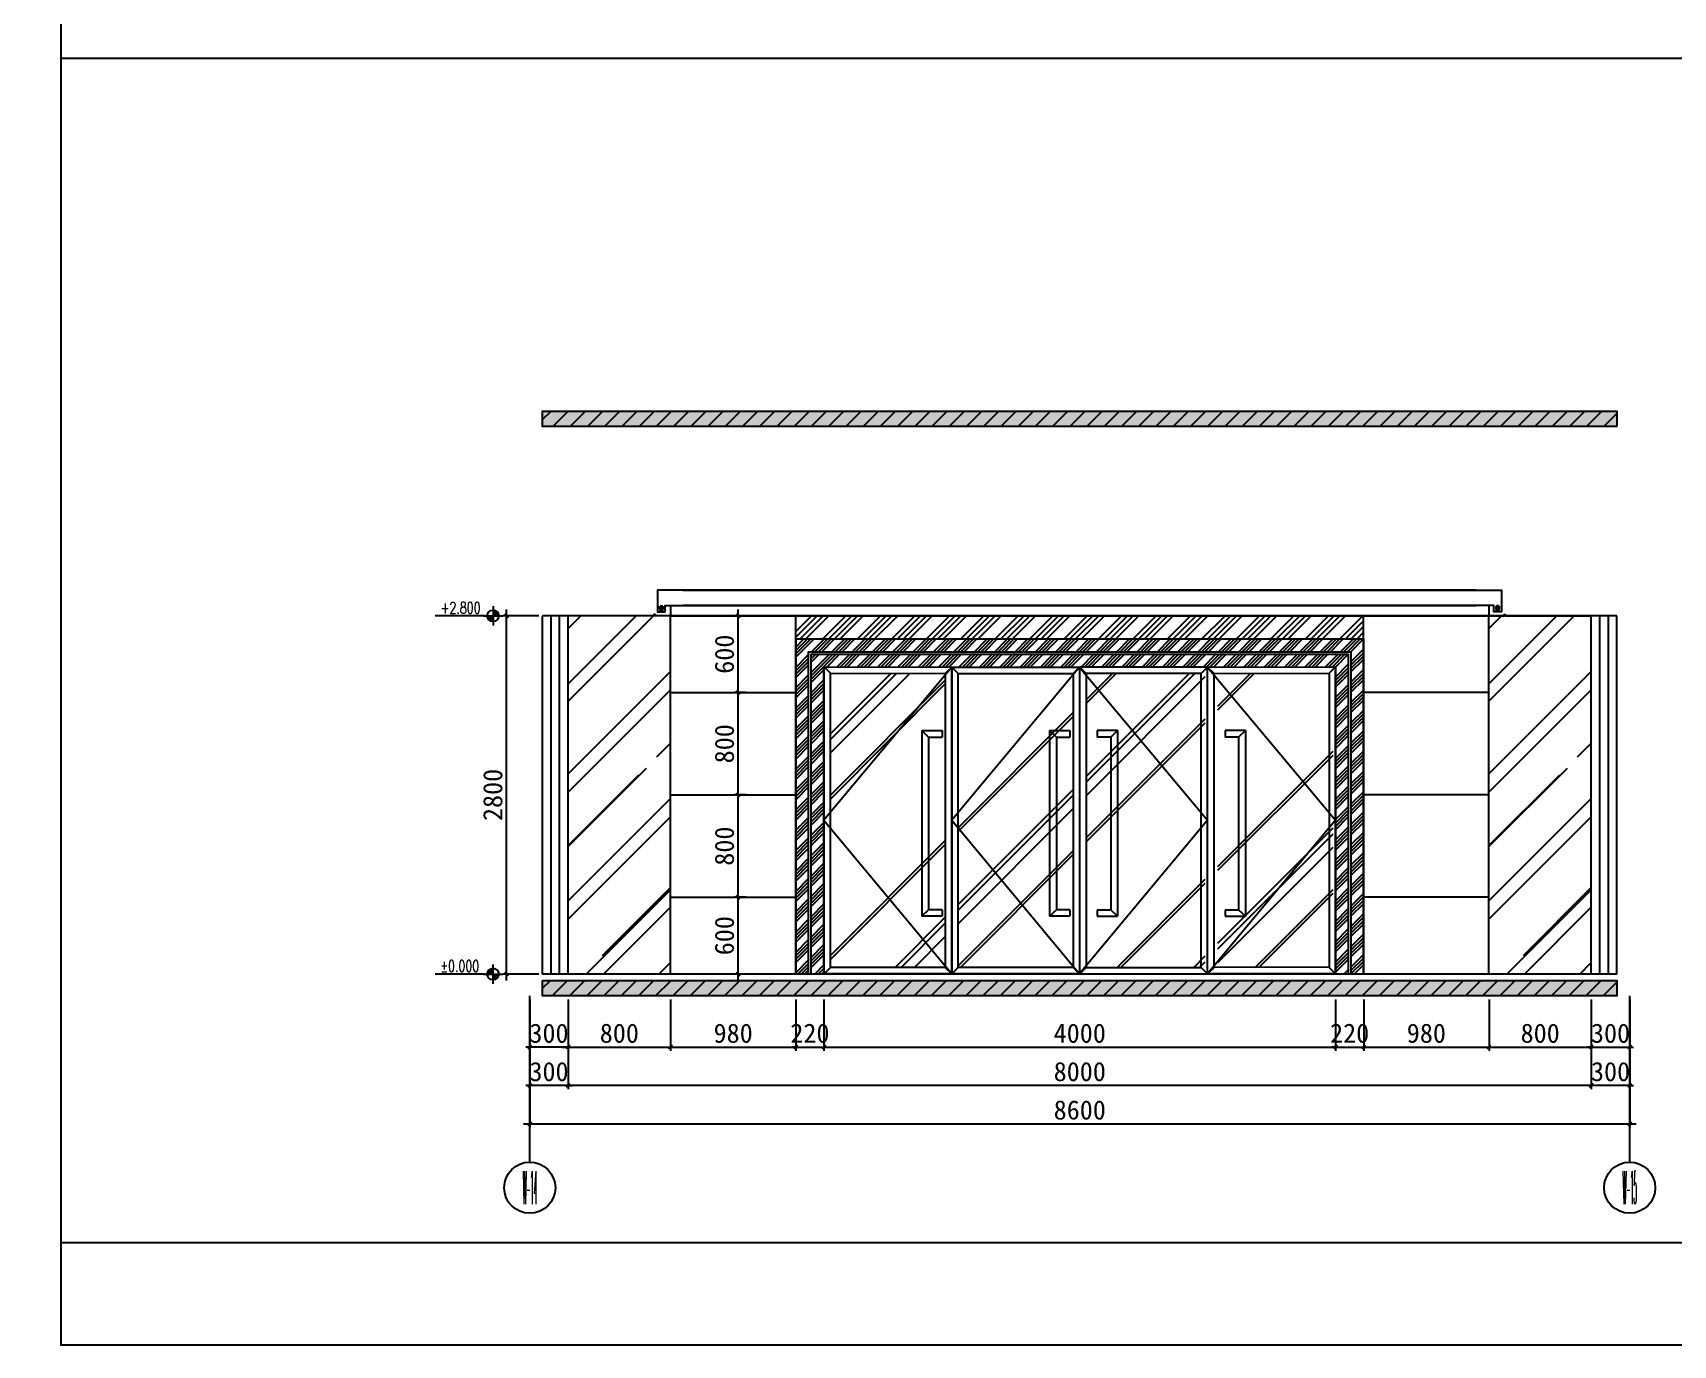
# Model space of a CAD drawing. Header units: millimetres. Extents: x 110215 to 630040, y -488650 to 141897.
# Drawn here: x 271463 to 284289, y 121786 to 132042 of the extents above; entities that cross this region are included whole.
import ezdxf
from ezdxf.enums import TextEntityAlignment as Align
from ezdxf.xclip import XClip

# ---------------------------------------------------------------- set-up
doc = ezdxf.new("R2010")
doc.units = ezdxf.units.MM
doc.header["$LTSCALE"] = 1000
doc.header["$XCLIPFRAME"] = 0
doc.layers.get('Defpoints').update_dxf_attribs({"color": 2})
for name, color, linetype in [('0-118标注', 2, 'Continuous'), ('0-140b立面看线', 3, 'Continuous'), ('0-140c立面材料填充', 250, 'Continuous'), ('0-140d立面材料分隔', 146, 'Continuous'), ('0-140立面图剖切线', 4, 'Continuous')]:
    doc.layers.add(name, color=color, linetype=linetype)
doc.styles.add('_TCH_AXIS', font='COMPLEX', dxfattribs={"bigfont": 'GBCBIG'})
doc.styles.add('COMPLEX', font='COMPLEX')
doc.styles.add('DIM_FONT', font='SIMPLEX', dxfattribs={"width": 0.7, "bigfont": 'GBCBIG'})
doc.styles.add('黑体', font='simhei.ttf')
doc.dimstyles.new('50', dxfattribs={"dimscale": 50, "dimtxt": 3, "dimasz": 0.6, "dimexe": 0.6, "dimexo": 0.6, "dimtad": 1, "dimdec": 0, "dimdsep": 46, "dimtxsty": '黑体', "dimblk1": 'ARCHTICK', "dimblk2": 'ARCHTICK', "dimsah": 1, "dimcen": 0, "dimdle": 1, "dimclrd": 251, "dimclre": 251, "dimclrt": 2, "dimadec": 0, "dimazin": 0, "dimtfac": 1, "dimtdec": 0, "dimtix": 1, "dimtmove": 2, "dimatfit": 3, "dimldrblk": 'DOT', "dimfxl": 0, "dimtolj": 1, "dimtzin": 0, "dimarcsym": 0})

# ---------------------------------------------------------------- blocks, each defined once
blk = doc.blocks.new('_ArchTick')
at = {"color": 0, "linetype": 'ByBlock', "const_width": 0.4}
blk.add_lwpolyline([(-0.5, -0.5), (0.5, 0.5)], dxfattribs=at)
blk = doc.blocks.new('*D1344')
at = {"color": 251, "lineweight": -2, "transparency": 16777216}
for p, q in [((401762, 134487), (401762, 134187)), ((407862, 134487), (407862, 134187)), ((401712, 134217), (407912, 134217))]:
    blk.add_line(p, q, dxfattribs=at)
at = {"layer": 'Defpoints', "color": 0, "transparency": 16777216}
for p in [(401762, 134517), (407862, 134517), (407862, 134217)]:
    blk.add_point(p, dxfattribs=at)
at = {"color": 251, "lineweight": -2, "transparency": 16777216, "xscale": 30, "yscale": 30, "zscale": 30, "rotation": 180}
blk.add_blockref('_ArchTick', (401762, 134217), dxfattribs=at)
at = {"color": 251, "lineweight": -2, "transparency": 16777216, "xscale": 30, "yscale": 30, "zscale": 30}
blk.add_blockref('_ArchTick', (407862, 134217), dxfattribs=at)
at = {"color": 2, "transparency": 16777216, "insert": (404812, 134324), "char_height": 150, "attachment_point": 5, "style": '黑体'}
blk.add_mtext('\\A1;6100', dxfattribs=at)
blk = doc.blocks.new('_DOT')
at = {"color": 0, "linetype": 'ByBlock'}
blk.add_line((-0.5, 0), (-1, 0), dxfattribs=at)
at = {"color": 0, "linetype": 'ByBlock', "const_width": 0.5}
blk.add_lwpolyline([(-0.25, 0, 1), (0.25, 0, 1)], format="xyb", close=True, dxfattribs=at)
blk = doc.blocks.new('*D1346')
at = {"color": 251, "lineweight": -2, "transparency": 16777216}
for p, q in [((383910, 134187), (383910, 133887)), ((416085, 134187), (416085, 133887)), ((416135, 133917), (383860, 133917))]:
    blk.add_line(p, q, dxfattribs=at)
at = {"layer": 'Defpoints', "color": 0, "transparency": 16777216}
for p in [(383910, 134217), (416085, 134217), (383910, 133917)]:
    blk.add_point(p, dxfattribs=at)
at = {"color": 251, "lineweight": -2, "transparency": 16777216, "xscale": 30, "yscale": 30, "zscale": 30, "rotation": 180}
blk.add_blockref('_ArchTick', (383910, 133917), dxfattribs=at)
at = {"color": 251, "lineweight": -2, "transparency": 16777216, "xscale": 30, "yscale": 30, "zscale": 30}
blk.add_blockref('_ArchTick', (416085, 133917), dxfattribs=at)
at = {"color": 2, "transparency": 16777216, "insert": (399998, 134023), "char_height": 150, "attachment_point": 5, "style": '黑体'}
blk.add_mtext('\\A1;32175', dxfattribs=at)
blk = doc.blocks.new('ADSFSEW')
at = {"color": 4}
for p, q in [((500520, 130071, 459), (500467, 130121, 459)), ((500467, 130121, 459), (500467, 128671, 679)), ((500467, 130121, 459), (500626, 130121, 459)), ((500520, 130071, 459), (500520, 128721, 679)), ((500520, 130071, 459), (500626, 130071, 459)), ((500626, 130121, 459), (500626, 130071, 459)), ((500520, 128721, 679), (500467, 128671, 679)), ((500626, 128671, 679), (500467, 128671, 679)), ((500626, 128721, 679), (500520, 128721, 679)), ((500626, 128721, 679), (500626, 128671, 679))]:
    blk.add_line(p, q, dxfattribs=at)
blk = doc.blocks.new('SDFSDFS')
at = {"layer": '0-140c立面材料填充'}
h = blk.add_hatch(dxfattribs=at)
h.set_pattern_fill('ANSI34', color=256, scale=150, style=0)
h.set_pattern_definition([(45, (212779.14, 84070.31), (-79.549513, 79.549513), []), (45, (212805.65, 84070.31), (-79.549513, 79.549513), []), (45, (212832.17, 84070.31), (-79.549513, 79.549513), []), (45, (212858.69, 84070.31), (-79.549513, 79.549513), [])])
h.paths.add_polyline_path([(503702, 128221), (503802, 128218), (503802, 130718), (499602, 130718), (499602, 128221), (499702, 128218), (499702, 130618), (503702, 130618)])
h.paths.add_polyline_path([(503822, 128218), (503922, 128221), (503922, 130838), (499482, 130838), (499482, 128218), (499582, 128218), (499582, 130738), (503822, 130738)])
h = blk.add_hatch(dxfattribs=at)
h.set_pattern_fill('MR镜面,_O', color=256, scale=30)
h.set_pattern_definition([(45, (-75957.4, -67817.3), (-1166.726, 1166.726), []), (45, (-75927.4, -67817.3), (-1166.726, 1166.726), []), (45, (-75357.4, -67817.3), (-1166.726, 1166.726), []), (45, (-75312.4, -67817.3), (-1166.726, 1166.726), []), (45, (-75207.4, -67817.3), (-1166.726, 1166.726), []), (45, (-74877.4, -67817.3), (-1166.726, 1166.726), []), (45, (-74847.4, -67817.3), (-1166.726, 1166.726), [])])
h.paths.add_polyline_path([(500751, 128271), (501651, 128271), (501651, 130568), (500751, 130568)])
h.paths.add_polyline_path([(500651, 130568), (499752, 130569), (499752, 128271), (500651, 128271)])
h.paths.add_polyline_path([(502682, 130568), (501751, 130568), (501751, 128271), (502682, 128271)])
h.paths.add_polyline_path([(503682, 130568), (502782, 130568), (502782, 128271), (503683, 128271)])
at = {"layer": '0-140d立面材料分隔'}
for p, q in [((499482, 130838), (503922, 130838)), ((499482, 130838), (499482, 128218)), ((503922, 128221), (503922, 130838)), ((499752, 130569), (499703, 130619)), ((500651, 130568), (500701, 130618)), ((500751, 130568), (500702, 130618)), ((501651, 130568), (501701, 130618)), ((501751, 130568), (501702, 130618)), ((502652, 130568), (502701, 130618)), ((502752, 130568), (502702, 130618)), ((503652, 130570), (503701, 130620)), ((499752, 128271), (499703, 128221)), ((500651, 128271), (500701, 128221)), ((500751, 128271), (500702, 128221)), ((501651, 128271), (501701, 128221)), ((501751, 128271), (501702, 128221)), ((502652, 128271), (502701, 128221)), ((502752, 128271), (502702, 128221)), ((503652, 128271), (503701, 128221))]:
    blk.add_line(p, q, dxfattribs=at)
for points in [[(499582, 128221), (499582, 130738), (503822, 130738), (503822, 128221)], [(499602, 128221), (499602, 130718), (503802, 130718), (503802, 128221)], [(499702, 128221), (499702, 130618), (503702, 130620), (503702, 128221)], [(500701, 130618), (499702, 129420), (500701, 128221)], [(501701, 130618), (500701, 129420), (501701, 128221)], [(501701, 130618), (502702, 129420), (501701, 128221)], [(502702, 130618), (503702, 129421), (502702, 128221)]]:
    blk.add_lwpolyline(points, dxfattribs=at)
for points in [[(500701, 128221), (499702, 128221), (499702, 130619), (500701, 130618)], [(499702, 130618), (499702, 130619), (499702, 128221), (499702, 128221)], [(500651, 128271), (499752, 128271), (499752, 130569), (500651, 130568)], [(501701, 128221), (500701, 128221), (500701, 130618), (501701, 130618)], [(501651, 128271), (500751, 128271), (500751, 130568), (501651, 130568)], [(501701, 128221), (502702, 128221), (502702, 130618), (501701, 130618)], [(501751, 128271), (502652, 128271), (502652, 130568), (501751, 130568)], [(503702, 128222), (502702, 128221), (502702, 130618), (503702, 130619)], [(503652, 128272), (502752, 128271), (502752, 130568), (503652, 130569)], [(503702, 128221), (503702, 128222), (503702, 130619), (503702, 130618)]]:
    blk.add_lwpolyline(points, close=True, dxfattribs=at)
for p in [(0, 0), (999, 0)]:
    blk.add_blockref('ADSFSEW', p, dxfattribs=at)
at = {"layer": '0-140d立面材料分隔', "xscale": -1}
for p in [(1002464, 0), (1003464, 0)]:
    blk.add_blockref('ADSFSEW', p, dxfattribs=at)
blk = doc.blocks.new('*D304')
at = {"color": 251, "lineweight": -2, "transparency": 16777216}
for p, q in [((275649, 124486), (275649, 124086)), ((276449, 124486), (276449, 124086)), ((275599, 124116), (276499, 124116))]:
    blk.add_line(p, q, dxfattribs=at)
at = {"layer": 'Defpoints', "color": 0, "transparency": 16777216}
for p in [(275649, 124516), (276449, 124516), (276449, 124116)]:
    blk.add_point(p, dxfattribs=at)
at = {"color": 251, "lineweight": -2, "transparency": 16777216, "xscale": 30, "yscale": 30, "zscale": 30, "rotation": 180}
blk.add_blockref('_ArchTick', (275649, 124116), dxfattribs=at)
at = {"color": 251, "lineweight": -2, "transparency": 16777216, "xscale": 30, "yscale": 30, "zscale": 30}
blk.add_blockref('_ArchTick', (276449, 124116), dxfattribs=at)
at = {"color": 2, "transparency": 16777216, "insert": (276049, 124223), "char_height": 150, "attachment_point": 5, "style": '黑体'}
blk.add_mtext('\\A1;800', dxfattribs=at)
blk = doc.blocks.new('*D305')
at = {"color": 251, "lineweight": -2, "transparency": 16777216}
for p, q in [((276449, 124486), (276449, 124086)), ((277429, 124486), (277429, 124086)), ((276399, 124116), (277479, 124116))]:
    blk.add_line(p, q, dxfattribs=at)
at = {"layer": 'Defpoints', "color": 0, "transparency": 16777216}
for p in [(276449, 124516), (277429, 124516), (277429, 124116)]:
    blk.add_point(p, dxfattribs=at)
at = {"color": 251, "lineweight": -2, "transparency": 16777216, "xscale": 30, "yscale": 30, "zscale": 30, "rotation": 180}
blk.add_blockref('_ArchTick', (276449, 124116), dxfattribs=at)
at = {"color": 251, "lineweight": -2, "transparency": 16777216, "xscale": 30, "yscale": 30, "zscale": 30}
blk.add_blockref('_ArchTick', (277429, 124116), dxfattribs=at)
at = {"color": 2, "transparency": 16777216, "insert": (276939, 124223), "char_height": 150, "attachment_point": 5, "style": '黑体'}
blk.add_mtext('\\A1;980', dxfattribs=at)
blk = doc.blocks.new('*D306')
at = {"color": 251, "lineweight": -2, "transparency": 16777216}
for p, q in [((277429, 124486), (277429, 124086)), ((277649, 124486), (277649, 124086)), ((277429, 124116), (277399, 124116)), ((277429, 124116), (277649, 124116)), ((277649, 124116), (277679, 124116))]:
    blk.add_line(p, q, dxfattribs=at)
at = {"layer": 'Defpoints', "color": 0, "transparency": 16777216}
for p in [(277429, 124516), (277649, 124516), (277649, 124116)]:
    blk.add_point(p, dxfattribs=at)
at = {"color": 251, "lineweight": -2, "transparency": 16777216, "xscale": 30, "yscale": 30, "zscale": 30}
blk.add_blockref('_ArchTick', (277429, 124116), dxfattribs=at)
at = {"color": 251, "lineweight": -2, "transparency": 16777216, "xscale": 30, "yscale": 30, "zscale": 30, "rotation": 180}
blk.add_blockref('_ArchTick', (277649, 124116), dxfattribs=at)
at = {"color": 2, "transparency": 16777216, "insert": (277539, 124223), "char_height": 150, "attachment_point": 5, "style": '黑体'}
blk.add_mtext('\\A1;220', dxfattribs=at)
blk = doc.blocks.new('*D307')
at = {"color": 251, "lineweight": -2, "transparency": 16777216}
for p, q in [((277649, 124486), (277649, 124086)), ((281649, 124486), (281649, 124086)), ((277599, 124116), (281699, 124116))]:
    blk.add_line(p, q, dxfattribs=at)
at = {"layer": 'Defpoints', "color": 0, "transparency": 16777216}
for p in [(277649, 124516), (281649, 124516), (281649, 124116)]:
    blk.add_point(p, dxfattribs=at)
at = {"color": 251, "lineweight": -2, "transparency": 16777216, "xscale": 30, "yscale": 30, "zscale": 30, "rotation": 180}
blk.add_blockref('_ArchTick', (277649, 124116), dxfattribs=at)
at = {"color": 251, "lineweight": -2, "transparency": 16777216, "xscale": 30, "yscale": 30, "zscale": 30}
blk.add_blockref('_ArchTick', (281649, 124116), dxfattribs=at)
at = {"color": 2, "transparency": 16777216, "insert": (279649, 124223), "char_height": 150, "attachment_point": 5, "style": '黑体'}
blk.add_mtext('\\A1;4000', dxfattribs=at)
blk = doc.blocks.new('*D308')
at = {"color": 251, "lineweight": -2, "transparency": 16777216}
for p, q in [((281649, 124486), (281649, 124086)), ((281869, 124486), (281869, 124086)), ((281649, 124116), (281619, 124116)), ((281649, 124116), (281869, 124116)), ((281869, 124116), (281899, 124116))]:
    blk.add_line(p, q, dxfattribs=at)
at = {"layer": 'Defpoints', "color": 0, "transparency": 16777216}
for p in [(281649, 124516), (281869, 124516), (281869, 124116)]:
    blk.add_point(p, dxfattribs=at)
at = {"color": 251, "lineweight": -2, "transparency": 16777216, "xscale": 30, "yscale": 30, "zscale": 30}
blk.add_blockref('_ArchTick', (281649, 124116), dxfattribs=at)
at = {"color": 251, "lineweight": -2, "transparency": 16777216, "xscale": 30, "yscale": 30, "zscale": 30, "rotation": 180}
blk.add_blockref('_ArchTick', (281869, 124116), dxfattribs=at)
at = {"color": 2, "transparency": 16777216, "insert": (281759, 124223), "char_height": 150, "attachment_point": 5, "style": '黑体'}
blk.add_mtext('\\A1;220', dxfattribs=at)
blk = doc.blocks.new('*D309')
at = {"color": 251, "lineweight": -2, "transparency": 16777216}
for p, q in [((281869, 124486), (281869, 124086)), ((282849, 124486), (282849, 124086)), ((281819, 124116), (282899, 124116))]:
    blk.add_line(p, q, dxfattribs=at)
at = {"layer": 'Defpoints', "color": 0, "transparency": 16777216}
for p in [(281869, 124516), (282849, 124516), (282849, 124116)]:
    blk.add_point(p, dxfattribs=at)
at = {"color": 251, "lineweight": -2, "transparency": 16777216, "xscale": 30, "yscale": 30, "zscale": 30, "rotation": 180}
blk.add_blockref('_ArchTick', (281869, 124116), dxfattribs=at)
at = {"color": 251, "lineweight": -2, "transparency": 16777216, "xscale": 30, "yscale": 30, "zscale": 30}
blk.add_blockref('_ArchTick', (282849, 124116), dxfattribs=at)
at = {"color": 2, "transparency": 16777216, "insert": (282359, 124223), "char_height": 150, "attachment_point": 5, "style": '黑体'}
blk.add_mtext('\\A1;980', dxfattribs=at)
blk = doc.blocks.new('*D310')
at = {"color": 251, "lineweight": -2, "transparency": 16777216}
for p, q in [((282849, 124486), (282849, 124086)), ((283648, 124486), (283648, 124086)), ((282799, 124116), (283698, 124116))]:
    blk.add_line(p, q, dxfattribs=at)
at = {"layer": 'Defpoints', "color": 0, "transparency": 16777216}
for p in [(282849, 124516), (283648, 124516), (283648, 124116)]:
    blk.add_point(p, dxfattribs=at)
at = {"color": 251, "lineweight": -2, "transparency": 16777216, "xscale": 30, "yscale": 30, "zscale": 30, "rotation": 180}
blk.add_blockref('_ArchTick', (282849, 124116), dxfattribs=at)
at = {"color": 251, "lineweight": -2, "transparency": 16777216, "xscale": 30, "yscale": 30, "zscale": 30}
blk.add_blockref('_ArchTick', (283648, 124116), dxfattribs=at)
at = {"color": 2, "transparency": 16777216, "insert": (283249, 124223), "char_height": 150, "attachment_point": 5, "style": '黑体'}
blk.add_mtext('\\A1;800', dxfattribs=at)
blk = doc.blocks.new('*D311')
at = {"color": 251, "lineweight": -2, "transparency": 16777216}
for p, q in [((275349, 124486), (275349, 124086)), ((275649, 124486), (275649, 124086)), ((275349, 124116), (275319, 124116)), ((275649, 124116), (275349, 124116)), ((275649, 124116), (275679, 124116))]:
    blk.add_line(p, q, dxfattribs=at)
at = {"layer": 'Defpoints', "color": 0, "transparency": 16777216}
for p in [(275349, 124516), (275649, 124516), (275349, 124116)]:
    blk.add_point(p, dxfattribs=at)
at = {"color": 251, "lineweight": -2, "transparency": 16777216, "xscale": 30, "yscale": 30, "zscale": 30}
blk.add_blockref('_ArchTick', (275349, 124116), dxfattribs=at)
at = {"color": 251, "lineweight": -2, "transparency": 16777216, "xscale": 30, "yscale": 30, "zscale": 30, "rotation": 180}
blk.add_blockref('_ArchTick', (275649, 124116), dxfattribs=at)
at = {"color": 2, "transparency": 16777216, "insert": (275499, 124223), "char_height": 150, "attachment_point": 5, "style": '黑体'}
blk.add_mtext('\\A1;300', dxfattribs=at)
blk = doc.blocks.new('*D312')
at = {"color": 251, "lineweight": -2, "transparency": 16777216}
for p, q in [((283648, 124486), (283648, 124086)), ((283949, 124486), (283949, 124086)), ((283648, 124116), (283618, 124116)), ((283648, 124116), (283949, 124116)), ((283949, 124116), (283979, 124116))]:
    blk.add_line(p, q, dxfattribs=at)
at = {"layer": 'Defpoints', "color": 0, "transparency": 16777216}
for p in [(283648, 124516), (283949, 124516), (283949, 124116)]:
    blk.add_point(p, dxfattribs=at)
at = {"color": 251, "lineweight": -2, "transparency": 16777216, "xscale": 30, "yscale": 30, "zscale": 30}
blk.add_blockref('_ArchTick', (283648, 124116), dxfattribs=at)
at = {"color": 251, "lineweight": -2, "transparency": 16777216, "xscale": 30, "yscale": 30, "zscale": 30, "rotation": 180}
blk.add_blockref('_ArchTick', (283949, 124116), dxfattribs=at)
at = {"color": 2, "transparency": 16777216, "insert": (283799, 124223), "char_height": 150, "attachment_point": 5, "style": '黑体'}
blk.add_mtext('\\A1;300', dxfattribs=at)
blk = doc.blocks.new('*D313')
at = {"color": 251, "lineweight": -2, "transparency": 16777216}
for p, q in [((283648, 124086), (283648, 123786)), ((283949, 124086), (283949, 123786)), ((283648, 123816), (283618, 123816)), ((283949, 123816), (283648, 123816)), ((283949, 123816), (283979, 123816))]:
    blk.add_line(p, q, dxfattribs=at)
at = {"layer": 'Defpoints', "color": 0, "transparency": 16777216}
for p in [(283648, 124116), (283949, 124116), (283648, 123816)]:
    blk.add_point(p, dxfattribs=at)
at = {"color": 251, "lineweight": -2, "transparency": 16777216, "xscale": 30, "yscale": 30, "zscale": 30}
blk.add_blockref('_ArchTick', (283648, 123816), dxfattribs=at)
at = {"color": 251, "lineweight": -2, "transparency": 16777216, "xscale": 30, "yscale": 30, "zscale": 30, "rotation": 180}
blk.add_blockref('_ArchTick', (283949, 123816), dxfattribs=at)
at = {"color": 2, "transparency": 16777216, "insert": (283799, 123923), "char_height": 150, "attachment_point": 5, "style": '黑体'}
blk.add_mtext('\\A1;300', dxfattribs=at)
blk = doc.blocks.new('*D314')
at = {"color": 251, "lineweight": -2, "transparency": 16777216}
for p, q in [((275649, 124086), (275649, 123786)), ((283648, 124086), (283648, 123786)), ((283698, 123816), (275599, 123816))]:
    blk.add_line(p, q, dxfattribs=at)
at = {"layer": 'Defpoints', "color": 0, "transparency": 16777216}
for p in [(275649, 124116), (283648, 124116), (275649, 123816)]:
    blk.add_point(p, dxfattribs=at)
at = {"color": 251, "lineweight": -2, "transparency": 16777216, "xscale": 30, "yscale": 30, "zscale": 30, "rotation": 180}
blk.add_blockref('_ArchTick', (275649, 123816), dxfattribs=at)
at = {"color": 251, "lineweight": -2, "transparency": 16777216, "xscale": 30, "yscale": 30, "zscale": 30}
blk.add_blockref('_ArchTick', (283648, 123816), dxfattribs=at)
at = {"color": 2, "transparency": 16777216, "insert": (279649, 123923), "char_height": 150, "attachment_point": 5, "style": '黑体'}
blk.add_mtext('\\A1;8000', dxfattribs=at)
blk = doc.blocks.new('*D315')
at = {"color": 251, "lineweight": -2, "transparency": 16777216}
for p, q in [((275349, 124086), (275349, 123786)), ((275649, 124086), (275649, 123786)), ((275349, 123816), (275319, 123816)), ((275649, 123816), (275349, 123816)), ((275649, 123816), (275679, 123816))]:
    blk.add_line(p, q, dxfattribs=at)
at = {"layer": 'Defpoints', "color": 0, "transparency": 16777216}
for p in [(275349, 124116), (275649, 124116), (275349, 123816)]:
    blk.add_point(p, dxfattribs=at)
at = {"color": 251, "lineweight": -2, "transparency": 16777216, "xscale": 30, "yscale": 30, "zscale": 30}
blk.add_blockref('_ArchTick', (275349, 123816), dxfattribs=at)
at = {"color": 251, "lineweight": -2, "transparency": 16777216, "xscale": 30, "yscale": 30, "zscale": 30, "rotation": 180}
blk.add_blockref('_ArchTick', (275649, 123816), dxfattribs=at)
at = {"color": 2, "transparency": 16777216, "insert": (275499, 123923), "char_height": 150, "attachment_point": 5, "style": '黑体'}
blk.add_mtext('\\A1;300', dxfattribs=at)
blk = doc.blocks.new('*D316')
at = {"color": 251, "lineweight": -2, "transparency": 16777216}
for p, q in [((275349, 123786), (275349, 123486)), ((283949, 123786), (283949, 123486)), ((275299, 123516), (283999, 123516))]:
    blk.add_line(p, q, dxfattribs=at)
at = {"layer": 'Defpoints', "color": 0, "transparency": 16777216}
for p in [(275349, 123816), (283949, 123816), (283949, 123516)]:
    blk.add_point(p, dxfattribs=at)
at = {"color": 251, "lineweight": -2, "transparency": 16777216, "xscale": 30, "yscale": 30, "zscale": 30, "rotation": 180}
blk.add_blockref('_ArchTick', (275349, 123516), dxfattribs=at)
at = {"color": 251, "lineweight": -2, "transparency": 16777216, "xscale": 30, "yscale": 30, "zscale": 30}
blk.add_blockref('_ArchTick', (283949, 123516), dxfattribs=at)
at = {"color": 2, "transparency": 16777216, "insert": (279649, 123623), "char_height": 150, "attachment_point": 5, "style": '黑体'}
blk.add_mtext('\\A1;8600', dxfattribs=at)
blk = doc.blocks.new('_AXISO')
blk.add_circle((0, 0), 0.5)
at = {"style": 'COMPLEX', "width": 1.041667}
blk.add_attdef('A', text='', height=0.56, dxfattribs=at).set_placement((-0.25, -0.28), (0.25, -0.28), align=Align.FIT)
blk = doc.blocks.new('*D317')
at = {"color": 251, "lineweight": -2, "transparency": 16777216}
for p, q in [((276978, 124636), (276978, 125336)), ((277041, 125286), (276948, 125286)), ((277041, 124686), (276948, 124686))]:
    blk.add_line(p, q, dxfattribs=at)
at = {"layer": 'Defpoints', "color": 0, "transparency": 16777216}
for p in [(276978, 125286), (277071, 125286), (277071, 124686)]:
    blk.add_point(p, dxfattribs=at)
at = {"color": 251, "lineweight": -2, "transparency": 16777216, "xscale": 30, "yscale": 30, "zscale": 30}
for p, rotation in [((276978, 125286), 90), ((276978, 124686), 270)]:
    blk.add_blockref('_ArchTick', p, dxfattribs=dict(at, rotation=rotation))
at = {"color": 2, "transparency": 16777216, "insert": (276871, 124986), "char_height": 150, "attachment_point": 5, "rotation": 90, "style": '黑体'}
blk.add_mtext('\\A1;600', dxfattribs=at)
blk = doc.blocks.new('*D318')
at = {"color": 251, "lineweight": -2, "transparency": 16777216}
for p, q in [((277041, 126086), (276948, 126086)), ((276978, 125236), (276978, 126136)), ((277041, 125286), (276948, 125286))]:
    blk.add_line(p, q, dxfattribs=at)
at = {"layer": 'Defpoints', "color": 0, "transparency": 16777216}
for p in [(276978, 126086), (277071, 126086), (277071, 125286)]:
    blk.add_point(p, dxfattribs=at)
at = {"color": 251, "lineweight": -2, "transparency": 16777216, "xscale": 30, "yscale": 30, "zscale": 30}
for p, rotation in [((276978, 126086), 90), ((276978, 125286), 270)]:
    blk.add_blockref('_ArchTick', p, dxfattribs=dict(at, rotation=rotation))
at = {"color": 2, "transparency": 16777216, "insert": (276871, 125686), "char_height": 150, "attachment_point": 5, "rotation": 90, "style": '黑体'}
blk.add_mtext('\\A1;800', dxfattribs=at)
blk = doc.blocks.new('*D319')
at = {"color": 251, "lineweight": -2, "transparency": 16777216}
for p, q in [((277041, 126886), (276948, 126886)), ((276978, 126036), (276978, 126936)), ((277041, 126086), (276948, 126086))]:
    blk.add_line(p, q, dxfattribs=at)
at = {"layer": 'Defpoints', "color": 0, "transparency": 16777216}
for p in [(276978, 126886), (277071, 126886), (277071, 126086)]:
    blk.add_point(p, dxfattribs=at)
at = {"color": 251, "lineweight": -2, "transparency": 16777216, "xscale": 30, "yscale": 30, "zscale": 30}
for p, rotation in [((276978, 126886), 90), ((276978, 126086), 270)]:
    blk.add_blockref('_ArchTick', p, dxfattribs=dict(at, rotation=rotation))
at = {"color": 2, "transparency": 16777216, "insert": (276871, 126486), "char_height": 150, "attachment_point": 5, "rotation": 90, "style": '黑体'}
blk.add_mtext('\\A1;800', dxfattribs=at)
blk = doc.blocks.new('*D320')
at = {"color": 251, "lineweight": -2, "transparency": 16777216}
for p, q in [((276978, 126836), (276978, 127536)), ((277041, 127486), (276948, 127486)), ((277041, 126886), (276948, 126886))]:
    blk.add_line(p, q, dxfattribs=at)
at = {"layer": 'Defpoints', "color": 0, "transparency": 16777216}
for p in [(276978, 127486), (277071, 127486), (277071, 126886)]:
    blk.add_point(p, dxfattribs=at)
at = {"color": 251, "lineweight": -2, "transparency": 16777216, "xscale": 30, "yscale": 30, "zscale": 30}
for p, rotation in [((276978, 127486), 90), ((276978, 126886), 270)]:
    blk.add_blockref('_ArchTick', p, dxfattribs=dict(at, rotation=rotation))
at = {"color": 2, "transparency": 16777216, "insert": (276871, 127186), "char_height": 150, "attachment_point": 5, "rotation": 90, "style": '黑体'}
blk.add_mtext('\\A1;600', dxfattribs=at)
blk = doc.blocks.new('*D321')
at = {"color": 251, "lineweight": -2, "transparency": 16777216}
for p, q in [((275167, 124636), (275167, 127536)), ((275419, 127486), (275137, 127486)), ((275419, 124686), (275137, 124686))]:
    blk.add_line(p, q, dxfattribs=at)
at = {"layer": 'Defpoints', "color": 0, "transparency": 16777216}
for p in [(275167, 127486), (275449, 127486), (275449, 124686)]:
    blk.add_point(p, dxfattribs=at)
at = {"color": 251, "lineweight": -2, "transparency": 16777216, "xscale": 30, "yscale": 30, "zscale": 30}
for p, rotation in [((275167, 127486), 90), ((275167, 124686), 270)]:
    blk.add_blockref('_ArchTick', p, dxfattribs=dict(at, rotation=rotation))
at = {"color": 2, "transparency": 16777216, "insert": (275060, 126086), "char_height": 150, "attachment_point": 5, "rotation": 90, "style": '黑体'}
blk.add_mtext('\\A1;2800', dxfattribs=at)
blk = doc.blocks.new('*U702')
at = {"extrusion": (0, 0, -1)}
for points in [[(0, 0), (1.5, 0, 0.414214), (0, 1.5)], [(0, 0), (-1.5, 0, 0.414214), (0, -1.5)]]:
    blk.add_hatch(color=256, dxfattribs=at).paths.add_polyline_path(points)
for p, q in [((-2.25, 0), (-15.09, 0)), ((-2.52, 0), (2.52, 0)), ((0, -2.52), (0, 2.52))]:
    blk.add_line(p, q)
blk.add_circle((0, 0), 1.5)
at = {"style": 'DIM_FONT', "width": 0.7, "flags": 8}
blk.add_attdef('%%P0.000', (-13.68, -0.59), '', height=3, dxfattribs=at)
blk = doc.blocks.new('*U703')
at = {"extrusion": (0, 0, -1)}
for points in [[(0, 0), (1.5, 0, -0.414214), (0, -1.5)], [(0, 0), (-1.5, 0, -0.414214), (0, 1.5)]]:
    blk.add_hatch(color=256, dxfattribs=at).paths.add_polyline_path(points)
for p, q in [((-2.25, 0), (-15.09, 0)), ((-2.52, 0), (2.52, 0)), ((0, 2.52), (0, -2.52))]:
    blk.add_line(p, q)
blk.add_circle((0, 0), 1.5)
at = {"style": 'DIM_FONT', "width": 0.7, "flags": 8}
blk.add_attdef('%%P0.000', (-13.68, 0.59), '', height=3, dxfattribs=at)
blk = doc.blocks.new('A$C087422EE')
for p, q in [((0, 28), (54, 28)), ((8, 72), (8, 63)), ((45, 72), (8, 72)), ((8, 63), (45, 63)), ((12, 63), (16, 45)), ((27, 0), (27, 54)), ((41, 63), (37, 45)), ((45, 63), (45, 72))]:
    blk.add_line(p, q)
blk.add_circle((27, 28), 20)
blk = doc.blocks.new('adsawsdwa')
h = blk.add_hatch()
h.set_pattern_fill('ANSI31', color=250, scale=30)
h.paths.add_polyline_path([(383910.3, 139487), (383910.3, 139337), (384361.9, 139337), (384361.9, 138637), (384961.9, 138637), (384961.9, 139337), (387110.5, 139337), (387110.5, 138637), (387610.5, 138637), (387610.5, 139337), (390110.5, 139337), (390110.5, 138637), (390610.5, 138637), (390610.5, 139337), (393060.5, 139337), (393060.5, 138637), (393660.5, 138637), (393660.5, 139337), (395910.5, 139337), (395910.5, 138637), (396410.5, 138637), (396410.5, 139337), (398710.5, 139337), (398710.5, 138637), (399210.5, 138637), (399210.5, 139337), (401360.5, 139337), (401360.5, 138637), (401960.5, 138637), (401960.5, 139337), (404584.1, 139337), (404584.1, 138637), (405104.7, 138637), (405104.7, 139337), (406634.7, 139337), (406634.7, 138637), (407234.7, 138637), (407234.7, 139337), (410659.8, 139337), (410659.8, 138637), (411159.8, 138637), (411159.8, 139337), (416085.3, 139337), (416085.3, 139487)])
h.paths.add_polyline_path([(383910.3, 135037), (416085.3, 135037), (416085.3, 134917), (383910.3, 134917)])
at = {"layer": '0-140c立面材料填充'}
h = blk.add_hatch(dxfattribs=at)
h.set_pattern_fill('AR-CONC', color=256)
h.paths.add_polyline_path([(383910.3, 139487), (383910.3, 139337), (384361.9, 139337), (384361.9, 138637), (384961.9, 138637), (384961.9, 139337), (387110.5, 139337), (387110.5, 138637), (387610.5, 138637), (387610.5, 139337), (390110.5, 139337), (390110.5, 138637), (390610.5, 138637), (390610.5, 139337), (393060.5, 139337), (393060.5, 138637), (393660.5, 138637), (393660.5, 139337), (395910.5, 139337), (395910.5, 138637), (396410.5, 138637), (396410.5, 139337), (398710.5, 139337), (398710.5, 138637), (399210.5, 138637), (399210.5, 139337), (401360.5, 139337), (401360.5, 138637), (401960.5, 138637), (401960.5, 139337), (404584.1, 139337), (404584.1, 138637), (405104.7, 138637), (405104.7, 139337), (406634.7, 139337), (406634.7, 138637), (407234.7, 138637), (407234.7, 139337), (410659.8, 139337), (410659.8, 138637), (411159.8, 138637), (411159.8, 139337), (416085.3, 139337), (416085.3, 139487)])
h.paths.add_polyline_path([(383910.3, 135037), (416085.3, 135037), (416085.3, 134917), (383910.3, 134917)])
for points in [[(390110.5, 138637), (390610.5, 138637), (390610.5, 139337), (393060.5, 139337), (393060.5, 138637), (393660.5, 138637), (393660.5, 139337), (395910.5, 139337), (395910.5, 138637), (396410.5, 138637), (396410.5, 139337), (398710.5, 139337), (398710.5, 138637), (399210.5, 138637), (399210.5, 139337), (401360.5, 139337), (401360.5, 138637), (401960.5, 138637), (401960.5, 139337), (404584.1, 139337)], [(416085.3, 139487), (383910.3, 139487)]]:
    blk.add_lwpolyline(points)
blk.add_lwpolyline([(383910.3, 135037), (416085.3, 135037), (416085.3, 134917), (383910.3, 134917)], close=True)
at = {"layer": '0-140立面图剖切线'}
for p, q in [((416085.3, 137887), (383910.3, 137887)), ((416085.3, 135087), (383910.3, 135087))]:
    blk.add_line(p, q, dxfattribs=at)
at = {"color": 5}
for base, p1, p2, picture, middle in [((407862.2, 134217), (401762.2, 134517), (407862.2, 134517), '*D1344', (404812.2, 134324.1)), ((383910.3, 133917), (416085.3, 134217), (383910.3, 134217), '*D1346', (399997.8, 134023.3))]:
    dim = blk.add_linear_dim(base=base, p1=p1, p2=p2, dimstyle='50', override={"dimfxl": 10, "dimarcsym": 1}, dxfattribs=at)
    dim.commit()
    dim.dimension.update_dxf_attribs({"geometry": picture, "text_midpoint": middle})

msp = doc.modelspace()

# ---------------------------------------------------------------- hatches: boundary and pattern name
h = msp.add_hatch()
h.set_pattern_fill('ANSI31', color=250, scale=30)
h.set_pattern_definition([(45, (-222053.21, -10573.77), (-67.351921, 67.351921), [])])
h.paths.add_polyline_path([(275448.6, 129086.1), (275448.6, 128966.1), (283848.5, 128966.1), (283848.5, 129086.1)])
h.paths.add_polyline_path([(283848.5, 124516.1), (283848.5, 124636.1), (275448.6, 124636.1), (275448.6, 124516.1)])
h = msp.add_hatch()
h.set_pattern_fill('ANSI34', color=250, scale=10)
h.set_pattern_definition([(45, (-222053.21, -10573.77), (-134.70384, 134.70384), []), (45, (-222008.31, -10573.77), (-134.70384, 134.70384), []), (45, (-221963.41, -10573.77), (-134.70384, 134.70384), []), (45, (-221918.5, -10573.77), (-134.70384, 134.70384), [])])
h.paths.add_polyline_path([(281648.6, 127486.1), (277648.6, 127486.1), (277648.6, 127306.1), (281648.6, 127306.1)])
h.paths.add_polyline_path([(277648.6, 127486.1), (277428.6, 127486.1), (277428.6, 127306.1), (277648.6, 127306.1)])
h.paths.add_polyline_path([(281868.6, 127486.1), (281648.6, 127486.1), (281648.6, 127306.1), (281868.6, 127306.1)])
at = {"layer": '0-140c立面材料填充'}
h = msp.add_hatch(dxfattribs=at)
h.set_pattern_fill('AR-CONC', color=256)
h.set_pattern_definition([(50, (-222053.21, -10573.77), (182.18467, -15.939086), [19.05, -209.55]), (355, (-222053.21, -10573.77), (-35.24342, 191.056845), [15.24, -167.640584]), (100.451445, (-222038.03, -10575.1), (146.94125, 175.11775), [16.19001, -178.090245]), (46.1842, (-222053.21, -10522.97), (271.07904, -42.04233), [28.575, -314.325]), (96.63556, (-222030.62, -10526.47), (237.40413, 247.42612), [24.28502, -267.13561]), (351.18415, (-222053.2, -10522.97), (237.40413, 247.42612), [22.85997, -251.45973]), (21, (-222027.81, -10535.67), (151.61439, -102.2652), [19.05, -209.55]), (326, (-222027.81, -10535.67), (61.80203, 184.187966), [15.24, -167.64]), (71.451445, (-222015.18, -10544.19), (213.41642, 81.92277), [16.19001, -178.08994]), (37.5, (-222053.21, -10573.766), (3.088603, 84.555039), [0, -165.608, 0, -170.18, 0, -168.275]), (7.5, (-222053.21, -10573.77), (66.819663, 100.180575), [0, -97.028, 0, -161.798, 0, -64.135]), (327.5, (-222109.855, -10573.766), (135.590595, -5.728744), [0, -63.5, 0, -198.12, 0, -262.89]), (317.5, (-222135.25, -10573.77), (148.129181, 25.42649), [0, -82.55, 0, -131.572, 0, -186.69])])
h.paths.add_polyline_path([(283848.5, 128966.1), (283848.5, 129086.1), (275448.6, 129086.1), (275448.6, 128966.1)])
h.paths.add_polyline_path([(275448.6, 124636.1), (275448.6, 124516.1), (283848.5, 124516.1), (283848.5, 124636.1)])
h = msp.add_hatch(dxfattribs=at)
h.set_pattern_fill('AR-RROOF', color=256, scale=600, angle=45)
h.set_pattern_definition([(45, (245458.6, 211316.56), (509.117, 1357.645), [9000, -1200, 3000, -600]), (45, (245810.7, 212093), (-988.535, 140.007), [1800, -198, 3600, -450]), (45, (245310.1, 211889.3), (1921.9162, 2490.43), [4800, -840, 2400, -600])])
h.paths.add_polyline_path([(275648.6, 127486.1), (275648.6, 124686.1), (276448.6, 124686.1), (276448.6, 127486.1)])
h = msp.add_hatch(dxfattribs=at)
h.set_pattern_fill('AR-RROOF', color=256, scale=600, angle=45)
h.set_pattern_definition([(45, (252658.6, 211316.56), (509.117, 1357.645), [9000, -1200, 3000, -600]), (45, (253010.74, 212093), (-988.535, 140.007), [1800, -198, 3600, -450]), (45, (252510.1, 211889.32), (1921.9162, 2490.43), [4800, -840, 2400, -600])])
h.paths.add_polyline_path([(282848.6, 127486.1), (282848.6, 124686.1), (283648.6, 124686.1), (283648.6, 127486.1)])

# ---------------------------------------------------------------- linework, layer by layer
for p, q in [((297229.5, 131841.2), (271684.1, 131841.2)), ((297229.5, 122585.6), (271684.1, 122585.6))]:
    msp.add_line(p, q)
for points in [[(271684.1, 141896.8), (297229.5, 141896.8), (297229.5, 121785.6), (271684.1, 121785.6)], [(283848.5, 128966.1), (275448.6, 128966.1), (275448.6, 129086.1), (283848.5, 129086.1)], [(275448.6, 124636.1), (283848.5, 124636.1), (283848.5, 124516.1), (275448.6, 124516.1)]]:
    msp.add_lwpolyline(points, close=True)
at = {"layer": '0-118标注'}
for p, q in [((275348.6, 123216.1, 13.8), (275348.6, 124516.1)), ((283948.6, 123216.1, 13.8), (283948.6, 124516.1))]:
    msp.add_line(p, q, dxfattribs=at)
at = {"layer": '0-140b立面看线'}
for p, q in [((276448.6, 127566.1), (282748.6, 127566.1)), ((282846.3, 127566.1), (276546.3, 127566.1)), ((282846.3, 127486.1), (276446.3, 127486.1)), ((276448.6, 127486.1), (282848.6, 127486.1))]:
    msp.add_line(p, q, dxfattribs=at)
at = {"layer": '0-140c立面材料填充', "color": 251}
for p, q in [((276448.6, 126886.1), (277428.6, 126886.1)), ((282847.5, 126886.1), (281867.5, 126886.1)), ((276448.6, 126086.1), (277428.6, 126086.1)), ((282847.5, 126086.1), (281867.5, 126086.1)), ((276448.6, 125286.1), (277428.6, 125286.1)), ((282847.5, 125286.1), (281867.5, 125286.1))]:
    msp.add_line(p, q, dxfattribs=at)
at = {"layer": '0-140d立面材料分隔'}
for p, q in [((276448.6, 124686.1), (276448.6, 127486.1)), ((277428.6, 124686.1), (277428.6, 127486.1)), ((281868.6, 124686.1), (281868.6, 127486.1)), ((282848.6, 124686.1), (282848.6, 127486.1))]:
    msp.add_line(p, q, dxfattribs=at)
at = {"layer": '0-140立面图剖切线'}
for p, q in [((275448.6, 124686.1), (275448.6, 127486.1)), ((283848.5, 127486.1), (275448.6, 127486.1)), ((275515.3, 124686.1), (275515.3, 127486.1)), ((275581.9, 124686.1), (275581.9, 127486.1)), ((275648.6, 124686.1), (275648.6, 127486.1)), ((283648.5, 124686.1), (283648.5, 127486.1)), ((283715.1, 124686.1), (283715.1, 127486.1)), ((283781.8, 124686.1), (283781.8, 127486.1)), ((283848.5, 124686.1), (283848.5, 127486.1)), ((283848.5, 124686.1), (275448.6, 124686.1))]:
    msp.add_line(p, q, dxfattribs=at)
for points in [[(282748.6, 127686.1), (276448.6, 127686.1), (276348.6, 127686.1), (276348.6, 127516.1), (276408.6, 127516.1), (276408.6, 127566.1), (276448.6, 127566.1), (276448.6, 127486.1), (276328.6, 127486.1), (276328.6, 127496.1), (276318.6, 127496.1), (276318.6, 127486.1), (275648.6, 127486.1)], [(276546.3, 127686.1), (282846.3, 127686.1), (282946.3, 127686.1), (282946.3, 127516.1), (282886.3, 127516.1), (282886.3, 127566.1), (282846.3, 127566.1), (282846.3, 127486.1), (282966.3, 127486.1), (282966.3, 127496.1), (282976.3, 127496.1), (282976.3, 127486.1), (283646.3, 127486.1)]]:
    msp.add_lwpolyline(points, dxfattribs=at)

# ---------------------------------------------------------------- block references
at = {"color": 5}
ref = msp.add_blockref('adsawsdwa', (-118984.5, -10401), dxfattribs=at)
XClip(ref).set_block_clipping_path([(407234.6605689435, 132986.5812077819), (416214.0466429743, 142242.1526363535)])
at = {"color": 1, "yscale": 0.75, "zscale": 0.75, "rotation": 180}
for p, xscale in [((276398.5, 127570.1), 0.75), ((282896.5, 127570.1), -0.75)]:
    msp.add_blockref('A$C087422EE', p, dxfattribs=dict(at, xscale=xscale))
msp.add_blockref('SDFSDFS', (-222053.2, -3532.4))
at = {"layer": '0-118标注'}
ref = msp.add_blockref('*U703', (275061.3, 127486.1), dxfattribs=dict(at, xscale=30, yscale=30, zscale=30))
ref.add_attrib('%%P0.000', '+2.800', (274650.8, 127503.8), dxfattribs={"layer": '0', "color": 7, "height": 90, "style": 'DIM_FONT', "width": 0.7, "flags": 8})
ref = msp.add_blockref('*U702', (275061.3, 124686.1), dxfattribs=dict(at, xscale=30, yscale=30, zscale=30))
ref.add_attrib('%%P0.000', '±0.000', (274650.8, 124703.8), dxfattribs={"layer": '0', "color": 7, "height": 90, "style": 'DIM_FONT', "width": 0.7, "flags": 8})
ref = msp.add_blockref('_AXISO', (275348.6, 123016.1, 13.8), dxfattribs=dict(at, xscale=400, yscale=400, zscale=400))
ref.add_attrib('A', 'W-14', dxfattribs={"layer": '0', "height": 257.36, "style": '_TCH_AXIS', "width": 0.111111}).set_placement((275293.5, 122887.4, 13.8), (275403.8, 122887.4, 13.8), align=Align.FIT)
ref = msp.add_blockref('_AXISO', (283948.6, 123016.1, 13.8), dxfattribs=dict(at, xscale=400, yscale=400, zscale=400))
ref.add_attrib('A', 'W-15', dxfattribs={"layer": '0', "height": 257.36, "style": '_TCH_AXIS', "width": 0.113924}).set_placement((283893.5, 122887.4, 13.8), (284003.8, 122887.4, 13.8), align=Align.FIT)

# ---------------------------------------------------------------- dimensions: what is measured, and where the dimension line sits
for base, p1, p2, picture, middle in [((275166.9, 127486.1), (275448.6, 124686.1), (275448.6, 127486.1), '*D321', (275059.9, 126086.1)), ((276978, 127486.1), (277070.9, 126886.1), (277070.9, 127486.1), '*D320', (276870.9, 127186.1)), ((276978, 126886.1), (277070.9, 126086.1), (277070.9, 126886.1), '*D319', (276870.9, 126486.1)), ((276978, 126086.1), (277070.9, 125286.1), (277070.9, 126086.1), '*D318', (276870.9, 125686.1)), ((276978, 125286.1), (277070.9, 124686.1), (277070.9, 125286.1), '*D317', (276870.9, 124986.1))]:
    dim = msp.add_linear_dim(base=base, p1=p1, p2=p2, angle=90, dimstyle='50', override={"dimfxl": 10, "dimarcsym": 1})
    dim.commit()
    dim.dimension.update_dxf_attribs({"geometry": picture, "text_midpoint": middle})
for base, p1, p2, picture, middle in [((275348.6, 124116.1), (275648.6, 124516.1), (275348.6, 124516.1), '*D311', (275498.6, 124223.2)), ((276448.6, 124116.1), (275648.6, 124516.1), (276448.6, 124516.1), '*D304', (276048.6, 124223.2)), ((277428.6, 124116.1), (276448.6, 124516.1), (277428.6, 124516.1), '*D305', (276938.6, 124223.2)), ((277648.6, 124116.1), (277428.6, 124516.1), (277648.6, 124516.1), '*D306', (277538.6, 124223.2)), ((281648.6, 124116.1), (277648.6, 124516.1), (281648.6, 124516.1), '*D307', (279648.6, 124223.2)), ((281868.6, 124116.1), (281648.6, 124516.1), (281868.6, 124516.1), '*D308', (281758.6, 124223.2)), ((282848.6, 124116.1), (281868.6, 124516.1), (282848.6, 124516.1), '*D309', (282358.6, 124223.2)), ((283648.5, 124116.1), (282848.6, 124516.1), (283648.5, 124516.1), '*D310', (283248.5, 124223.2)), ((283948.6, 124116.1), (283648.5, 124516.1), (283948.6, 124516.1), '*D312', (283798.5, 124223.2)), ((275348.6, 123816.1), (275648.6, 124116.1), (275348.6, 124116.1), '*D315', (275498.6, 123923.2)), ((275648.6, 123816.1), (283648.5, 124116.1), (275648.6, 124116.1), '*D314', (279648.5, 123923.2)), ((283648.5, 123816.1), (283948.6, 124116.1), (283648.5, 124116.1), '*D313', (283798.5, 123923.2)), ((283948.6, 123516.1), (275348.6, 123816.1), (283948.6, 123816.1), '*D316', (279648.6, 123623.2))]:
    dim = msp.add_linear_dim(base=base, p1=p1, p2=p2, dimstyle='50', override={"dimfxl": 10, "dimarcsym": 1})
    dim.commit()
    dim.dimension.update_dxf_attribs({"geometry": picture, "text_midpoint": middle})

doc.saveas('drawing.dxf')
